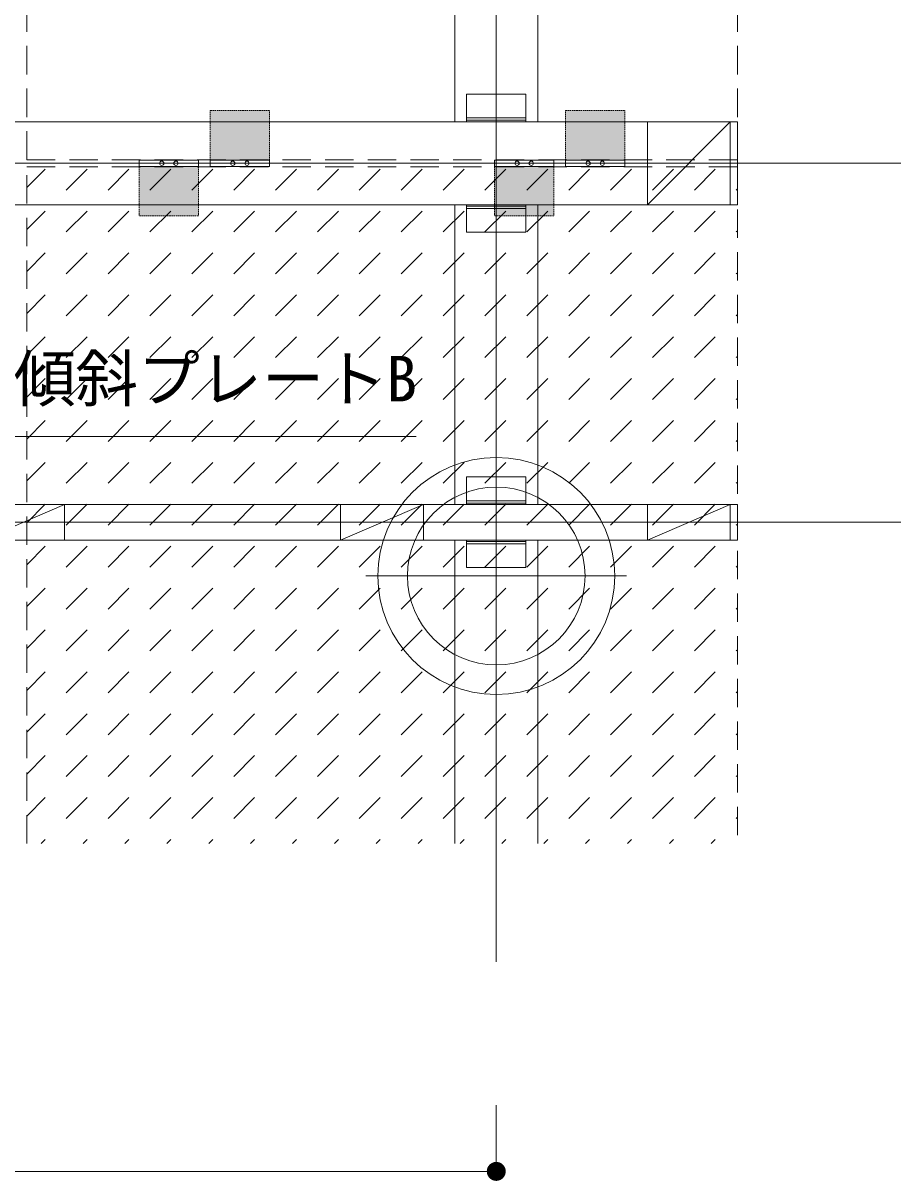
# Model space of a CAD drawing. Units: millimetres, scale not verified. Extents: x -4007 to 4007, y -2741 to 2832.
# Drawn here: x -1189 to -448, y 595 to 1572 of the extents above; entities that cross this region are included whole.
import ezdxf
from ezdxf.enums import TextEntityAlignment as Align

# ---------------------------------------------------------------- set-up
doc = ezdxf.new("R2010")
doc.units = ezdxf.units.MM
doc.header["$LTSCALE"] = 20
doc.linetypes.add('DASHED1', pattern=[1.8, 1.2, -0.6])
for name, color, linetype, lineweight in [('0-4_0-A11-寸法_詳細', 5, 'Continuous', 9), ('0-5_0', 7, 'Continuous', 9), ('0-8_A-B03-文字_書込_小', 7, 'Continuous', 9), ('0-9_A-E01-仕上太線', 5, 'Continuous', 9), ('0-A_0-A08-芯_他', 4, 'Continuous', 9), ('0-B_A-D08-下地_根太', 3, 'Continuous', 9), ('0-C_A-D09-金物_鋼材', 1, 'Continuous', 9), ('1-3_A-D08-下地_大引 補助', 1, 'Continuous', 9), ('1-4_A-D08-下地_大引', 6, 'Continuous', 9)]:
    doc.layers.add(name, color=color, linetype=linetype, lineweight=lineweight)
doc.layers.add('0-D_A-D08-下地_束', color=7, linetype='Continuous')
doc.layers.add('1-5_A-C04-見上げ_見え隠れ線', color=7, linetype='Continuous')
doc.styles.add('ＭＳ ゴシック', font='')
doc.styles.get('ＭＳ ゴシック').set_extended_font_data('MS Gothic')

# ---------------------------------------------------------------- blocks, each defined once
blk = doc.blocks.new('EPDM')
at = {"layer": '0-5_0'}
blk.add_line((-700, -300), (700, 300), dxfattribs=at)
blk.add_lwpolyline([(700, 300), (-700, 300), (-700, -300), (700, -300)], close=True, dxfattribs=at)
blk = doc.blocks.new('アルミ束\u300030')
at = {"layer": '0-5_0'}
for p, q in [((-365, 500), (-365, -500)), ((-325, 500), (-325, -500)), ((325, 500), (325, -500)), ((365, 500), (365, -500))]:
    blk.add_line(p, q, dxfattribs=at)
for points in [[(-300, -500), (-765, -500), (-765, 500), (-300, 500)], [(300, 500), (765, 500), (765, -500), (300, -500)]]:
    blk.add_lwpolyline(points, dxfattribs=at)
blk = doc.blocks.new('アルミ束\u300070')
at = {"layer": '0-5_0'}
for p, q in [((-765, 500), (-765, -500)), ((-725, 500), (-725, -500)), ((725, 500), (725, -500)), ((765, 500), (765, -500))]:
    blk.add_line(p, q, dxfattribs=at)
for points in [[(-700, -500), (-1165, -500), (-1165, 500), (-700, 500)], [(700, 500), (1165, 500), (1165, -500), (700, -500)]]:
    blk.add_lwpolyline(points, dxfattribs=at)
blk = doc.blocks.new('プレートB-P')
at = {"layer": '0-5_0', "color": 4, "linetype": 'DASHED1'}
for p, q in [((-888, -500), (-888, 500)), ((-52, 500), (-888, 500)), ((-52, -500), (-888, -500))]:
    blk.add_line(p, q, dxfattribs=at)
at = {"layer": '0-5_0'}
for p, q in [((52, 500), (-52, 500)), ((52, -500), (52, 500))]:
    blk.add_line(p, q, dxfattribs=at)
blk.add_lwpolyline([(52, -500), (-52, -500), (-52, 500)], dxfattribs=at)
for centre in [(0, 120), (0, -120)]:
    blk.add_circle(centre, 36, dxfattribs=at)
at = {"layer": '0-5_0', "color": 4}
blk.add_solid([(-52, 500), (-52, -500), (-888, 500), (-888, -500)], dxfattribs=at)
blk = doc.blocks.new('_Dot')
at = {"layer": '0-5_0'}
blk.add_line((-10, 0), (-20, 0), dxfattribs=at)
for points in [[(0, 0), (-10, 0), (-9.92, 1.25)], [(0, 0), (-9.92, -1.25), (-10, 0)], [(0, 0), (-9.92, 1.25), (-9.69, 2.49)], [(0, 0), (-9.69, -2.49), (-9.92, -1.25)], [(0, 0), (-9.69, 2.49), (-9.3, 3.68)], [(0, 0), (-9.3, -3.68), (-9.69, -2.49)], [(0, 0), (-9.3, 3.68), (-8.76, 4.82)], [(0, 0), (-8.76, -4.82), (-9.3, -3.68)], [(0, 0), (-8.76, 4.82), (-8.09, 5.88)], [(0, 0), (-8.09, -5.88), (-8.76, -4.82)], [(0, 0), (-8.09, 5.88), (-7.29, 6.85)], [(0, 0), (-7.29, -6.85), (-8.09, -5.88)], [(0, 0), (-7.29, 6.85), (-6.37, 7.71)], [(0, 0), (-6.37, -7.71), (-7.29, -6.85)], [(0, 0), (-6.37, 7.71), (-5.36, 8.44)], [(0, 0), (-5.36, -8.44), (-6.37, -7.71)], [(0, 0), (-5.36, 8.44), (-4.26, 9.05)], [(0, 0), (-4.26, -9.05), (-5.36, -8.44)], [(0, 0), (-4.26, 9.05), (-3.09, 9.51)], [(0, 0), (-3.09, -9.51), (-4.26, -9.05)], [(0, 0), (-3.09, 9.51), (-1.87, 9.82)], [(0, 0), (-1.87, -9.82), (-3.09, -9.51)], [(0, 0), (-1.87, 9.82), (-0.63, 9.98)], [(0, 0), (-0.63, -9.98), (-1.87, -9.82)], [(0, 0), (-0.63, 9.98), (0.63, 9.98)], [(0, 0), (0.63, -9.98), (-0.63, -9.98)], [(0, 0), (0.63, 9.98), (1.87, 9.82)], [(0, 0), (1.87, 9.82), (3.09, 9.51)], [(0, 0), (3.09, 9.51), (4.26, 9.05)], [(0, 0), (4.26, 9.05), (5.36, 8.44)], [(0, 0), (5.36, 8.44), (6.37, 7.71)], [(0, 0), (6.37, 7.71), (7.29, 6.85)], [(0, 0), (7.29, 6.85), (8.09, 5.88)], [(0, 0), (8.09, 5.88), (8.76, 4.82)], [(0, 0), (8.76, 4.82), (9.3, 3.68)], [(0, 0), (9.3, 3.68), (9.69, 2.49)], [(0, 0), (9.69, 2.49), (9.92, 1.25)], [(0, 0), (9.92, 1.25), (10, 0)], [(0, 0), (1.87, -9.82), (0.63, -9.98)], [(0, 0), (3.09, -9.51), (1.87, -9.82)], [(0, 0), (4.26, -9.05), (3.09, -9.51)], [(0, 0), (5.36, -8.44), (4.26, -9.05)], [(0, 0), (6.37, -7.71), (5.36, -8.44)], [(0, 0), (7.29, -6.85), (6.37, -7.71)], [(0, 0), (8.09, -5.88), (7.29, -6.85)], [(0, 0), (8.76, -4.82), (8.09, -5.88)], [(0, 0), (9.3, -3.68), (8.76, -4.82)], [(0, 0), (9.69, -2.49), (9.3, -3.68)], [(0, 0), (9.92, -1.25), (9.69, -2.49)], [(0, 0), (10, 0), (9.92, -1.25)]]:
    blk.add_solid(points, dxfattribs=at)
blk = doc.blocks.new('G$CCEAFE53F')
at = {"layer": '0-5_0'}
for radius in [2000, 1500]:
    blk.add_circle((0, 0), radius, dxfattribs=at)
at = {"layer": '0-A_0-A08-芯_他'}
for p, q in [((0, 2200), (0, -2200)), ((-2200, 0), (2200, 0))]:
    blk.add_line(p, q, dxfattribs=at)
blk = doc.blocks.new('EPDM 70x70')
at = {"layer": '0-5_0'}
blk.add_line((-700, 700), (700, -700), dxfattribs=at)
blk.add_lwpolyline([(700, 700), (-700, 700), (-700, -700), (700, -700)], close=True, dxfattribs=at)

msp = doc.modelspace()

# ---------------------------------------------------------------- linework, layer by layer
at = {"layer": '0-4_0-A11-寸法_詳細'}
for p, q in [((-789.57, 658.82), (-789.57, 602.82)), ((-805.57, 602.82), (-1973.57, 602.82))]:
    msp.add_line(p, q, dxfattribs=at)
at = {"layer": '0-8_A-B03-文字_書込_小'}
for points in [[(-857.21, 1222.86), (-1469.49, 1222.86), (-1611.52, 1462.49)], [(-948.26, 1222.86), (-1560.53, 1222.86), (-1672.33, 1411.46)]]:
    msp.add_lwpolyline(points, dxfattribs=at)
at = {"layer": '0-9_A-E01-仕上太線'}
for p, q in [((-1186, 1432.98), (-1170.35, 1448.63)), ((-1152.67, 1430.95), (-1134.99, 1448.63)), ((-1117.32, 1430.95), (-1099.64, 1448.63)), ((-1081.96, 1430.95), (-1064.28, 1448.63)), ((-1046.61, 1430.95), (-1028.93, 1448.63)), ((-1011.25, 1430.95), (-993.57, 1448.63)), ((-975.9, 1430.95), (-958.22, 1448.63)), ((-940.54, 1430.95), (-922.86, 1448.63)), ((-905.18, 1430.95), (-887.51, 1448.63)), ((-869.83, 1430.95), (-852.15, 1448.63)), ((-834.47, 1430.95), (-816.8, 1448.63)), ((-799.12, 1430.95), (-781.44, 1448.63)), ((-763.76, 1430.95), (-746.09, 1448.63)), ((-728.41, 1430.95), (-710.73, 1448.63)), ((-693.05, 1430.95), (-675.38, 1448.63)), ((-657.7, 1430.95), (-640.02, 1448.63)), ((-622.34, 1430.95), (-604.66, 1448.63)), ((-586.99, 1430.95), (-586, 1431.94)), ((-1186, 1397.62), (-1170.35, 1413.27)), ((-1152.67, 1395.59), (-1134.99, 1413.27)), ((-1117.32, 1395.59), (-1099.64, 1413.27)), ((-1081.96, 1395.59), (-1064.28, 1413.27)), ((-1046.61, 1395.59), (-1028.93, 1413.27)), ((-1011.25, 1395.59), (-993.57, 1413.27)), ((-975.9, 1395.59), (-958.22, 1413.27)), ((-940.54, 1395.59), (-922.86, 1413.27)), ((-905.18, 1395.59), (-887.51, 1413.27)), ((-869.83, 1395.59), (-852.15, 1413.27)), ((-834.47, 1395.59), (-816.8, 1413.27)), ((-799.12, 1395.59), (-781.44, 1413.27)), ((-763.76, 1395.59), (-746.09, 1413.27)), ((-728.41, 1395.59), (-710.73, 1413.27)), ((-693.05, 1395.59), (-675.38, 1413.27)), ((-657.7, 1395.59), (-640.02, 1413.27)), ((-622.34, 1395.59), (-604.66, 1413.27)), ((-586.99, 1395.59), (-586, 1396.58)), ((-1186, 1362.27), (-1170.35, 1377.92)), ((-1152.67, 1360.24), (-1134.99, 1377.92)), ((-1117.32, 1360.24), (-1099.64, 1377.92)), ((-1081.96, 1360.24), (-1064.28, 1377.92)), ((-1046.61, 1360.24), (-1028.93, 1377.92)), ((-1011.25, 1360.24), (-993.57, 1377.92)), ((-975.9, 1360.24), (-958.22, 1377.92)), ((-940.54, 1360.24), (-922.86, 1377.92)), ((-905.18, 1360.24), (-887.51, 1377.92)), ((-869.83, 1360.24), (-852.15, 1377.92)), ((-834.47, 1360.24), (-816.8, 1377.92)), ((-799.12, 1360.24), (-781.44, 1377.92)), ((-763.76, 1360.24), (-746.09, 1377.92)), ((-728.41, 1360.24), (-710.73, 1377.92)), ((-693.05, 1360.24), (-675.38, 1377.92)), ((-657.7, 1360.24), (-640.02, 1377.92)), ((-622.34, 1360.24), (-604.66, 1377.92)), ((-586.99, 1360.24), (-586, 1361.23)), ((-1186, 1326.91), (-1170.35, 1342.56)), ((-1152.67, 1324.88), (-1134.99, 1342.56)), ((-1117.32, 1324.88), (-1099.64, 1342.56)), ((-1081.96, 1324.88), (-1064.28, 1342.56)), ((-1046.61, 1324.88), (-1028.93, 1342.56)), ((-1011.25, 1324.88), (-993.57, 1342.56)), ((-975.9, 1324.88), (-958.22, 1342.56)), ((-940.54, 1324.88), (-922.86, 1342.56)), ((-905.18, 1324.88), (-887.51, 1342.56)), ((-869.83, 1324.88), (-852.15, 1342.56)), ((-834.47, 1324.88), (-816.8, 1342.56)), ((-799.12, 1324.88), (-781.44, 1342.56)), ((-763.76, 1324.88), (-746.09, 1342.56)), ((-728.41, 1324.88), (-710.73, 1342.56)), ((-693.05, 1324.88), (-675.38, 1342.56)), ((-657.7, 1324.88), (-640.02, 1342.56)), ((-622.34, 1324.88), (-604.66, 1342.56)), ((-586.99, 1324.88), (-586, 1325.87)), ((-1186, 1291.56), (-1170.35, 1307.21)), ((-1152.67, 1289.53), (-1134.99, 1307.21)), ((-1117.32, 1289.53), (-1099.64, 1307.21)), ((-1081.96, 1289.53), (-1064.28, 1307.21)), ((-1046.61, 1289.53), (-1028.93, 1307.21)), ((-1011.25, 1289.53), (-993.57, 1307.21)), ((-975.9, 1289.53), (-958.22, 1307.21)), ((-940.54, 1289.53), (-922.86, 1307.21)), ((-905.18, 1289.53), (-887.51, 1307.21)), ((-869.83, 1289.53), (-852.15, 1307.21)), ((-834.47, 1289.53), (-816.8, 1307.21)), ((-799.12, 1289.53), (-781.44, 1307.21)), ((-763.76, 1289.53), (-746.09, 1307.21)), ((-728.41, 1289.53), (-710.73, 1307.21)), ((-693.05, 1289.53), (-675.38, 1307.21)), ((-657.7, 1289.53), (-640.02, 1307.21)), ((-622.34, 1289.53), (-604.66, 1307.21)), ((-586.99, 1289.53), (-586, 1290.52)), ((-1186, 1256.2), (-1170.35, 1271.85)), ((-1152.67, 1254.17), (-1134.99, 1271.85)), ((-1117.32, 1254.17), (-1099.64, 1271.85)), ((-1081.96, 1254.17), (-1064.28, 1271.85)), ((-1046.61, 1254.17), (-1028.93, 1271.85)), ((-1011.25, 1254.17), (-993.57, 1271.85)), ((-975.9, 1254.17), (-958.22, 1271.85)), ((-940.54, 1254.17), (-922.86, 1271.85)), ((-905.18, 1254.17), (-887.51, 1271.85)), ((-869.83, 1254.17), (-852.15, 1271.85)), ((-834.47, 1254.17), (-816.8, 1271.85)), ((-799.12, 1254.17), (-781.44, 1271.85)), ((-763.76, 1254.17), (-746.09, 1271.85)), ((-728.41, 1254.17), (-710.73, 1271.85)), ((-693.05, 1254.17), (-675.38, 1271.85)), ((-657.7, 1254.17), (-640.02, 1271.85)), ((-622.34, 1254.17), (-604.66, 1271.85)), ((-586.99, 1254.17), (-586, 1255.16)), ((-1186, 1220.85), (-1170.35, 1236.5)), ((-1152.67, 1218.82), (-1134.99, 1236.5)), ((-1117.32, 1218.82), (-1099.64, 1236.5)), ((-1081.96, 1218.82), (-1064.28, 1236.5)), ((-1046.61, 1218.82), (-1028.93, 1236.5)), ((-1011.25, 1218.82), (-993.57, 1236.5)), ((-975.9, 1218.82), (-958.22, 1236.5)), ((-940.54, 1218.82), (-922.86, 1236.5)), ((-905.18, 1218.82), (-887.51, 1236.5)), ((-869.83, 1218.82), (-852.15, 1236.5)), ((-834.47, 1218.82), (-816.8, 1236.5)), ((-799.12, 1218.82), (-781.44, 1236.5)), ((-763.76, 1218.82), (-746.09, 1236.5)), ((-728.41, 1218.82), (-710.73, 1236.5)), ((-693.05, 1218.82), (-675.38, 1236.5)), ((-657.7, 1218.82), (-640.02, 1236.5)), ((-622.34, 1218.82), (-604.66, 1236.5)), ((-586.99, 1218.82), (-586, 1219.8)), ((-1186, 1185.49), (-1170.35, 1201.14)), ((-1152.67, 1183.46), (-1134.99, 1201.14)), ((-1117.32, 1183.46), (-1099.64, 1201.14)), ((-1081.96, 1183.46), (-1064.28, 1201.14)), ((-1046.61, 1183.46), (-1028.93, 1201.14)), ((-1011.25, 1183.46), (-993.57, 1201.14)), ((-975.9, 1183.46), (-958.22, 1201.14)), ((-940.54, 1183.46), (-922.86, 1201.14)), ((-905.18, 1183.46), (-887.51, 1201.14)), ((-869.83, 1183.46), (-852.15, 1201.14)), ((-834.47, 1183.46), (-816.8, 1201.14)), ((-799.12, 1183.46), (-781.44, 1201.14)), ((-763.76, 1183.46), (-746.09, 1201.14)), ((-728.41, 1183.46), (-710.73, 1201.14)), ((-693.05, 1183.46), (-675.38, 1201.14)), ((-657.7, 1183.46), (-640.02, 1201.14)), ((-622.34, 1183.46), (-604.66, 1201.14)), ((-586.99, 1183.46), (-586, 1184.45)), ((-1186, 1150.13), (-1170.35, 1165.78)), ((-1152.67, 1148.11), (-1134.99, 1165.78)), ((-1117.32, 1148.11), (-1099.64, 1165.78)), ((-1081.96, 1148.11), (-1064.28, 1165.78)), ((-1046.61, 1148.11), (-1028.93, 1165.78)), ((-1011.25, 1148.11), (-993.57, 1165.78)), ((-975.9, 1148.11), (-958.22, 1165.78)), ((-940.54, 1148.11), (-922.86, 1165.78)), ((-905.18, 1148.11), (-887.51, 1165.78)), ((-869.83, 1148.11), (-852.15, 1165.78)), ((-834.47, 1148.11), (-816.8, 1165.78)), ((-799.12, 1148.11), (-781.44, 1165.78)), ((-763.76, 1148.11), (-746.09, 1165.78)), ((-728.41, 1148.11), (-710.73, 1165.78)), ((-693.05, 1148.11), (-675.38, 1165.78)), ((-657.7, 1148.11), (-640.02, 1165.78)), ((-622.34, 1148.11), (-604.66, 1165.78)), ((-586.99, 1148.11), (-586, 1149.09)), ((-1186, 1114.78), (-1170.35, 1130.43)), ((-1152.67, 1112.75), (-1134.99, 1130.43)), ((-1117.32, 1112.75), (-1099.64, 1130.43)), ((-1081.96, 1112.75), (-1064.28, 1130.43)), ((-1046.61, 1112.75), (-1028.93, 1130.43)), ((-1011.25, 1112.75), (-993.57, 1130.43)), ((-975.9, 1112.75), (-958.22, 1130.43)), ((-940.54, 1112.75), (-922.86, 1130.43)), ((-905.18, 1112.75), (-887.51, 1130.43)), ((-869.83, 1112.75), (-852.15, 1130.43)), ((-834.47, 1112.75), (-816.8, 1130.43)), ((-799.12, 1112.75), (-781.44, 1130.43)), ((-763.76, 1112.75), (-746.09, 1130.43)), ((-728.41, 1112.75), (-710.73, 1130.43)), ((-693.05, 1112.75), (-675.38, 1130.43)), ((-657.7, 1112.75), (-640.02, 1130.43)), ((-622.34, 1112.75), (-604.66, 1130.43)), ((-586.99, 1112.75), (-586, 1113.74)), ((-1186, 1079.42), (-1170.35, 1095.07)), ((-1152.67, 1077.4), (-1134.99, 1095.07)), ((-1117.32, 1077.4), (-1099.64, 1095.07)), ((-1081.96, 1077.4), (-1064.28, 1095.07)), ((-1046.61, 1077.4), (-1028.93, 1095.07)), ((-1011.25, 1077.4), (-993.57, 1095.07)), ((-975.9, 1077.4), (-958.22, 1095.07)), ((-940.54, 1077.4), (-922.86, 1095.07)), ((-905.18, 1077.4), (-887.51, 1095.07)), ((-869.83, 1077.4), (-852.15, 1095.07)), ((-834.47, 1077.4), (-816.8, 1095.07)), ((-799.12, 1077.4), (-781.44, 1095.07)), ((-763.76, 1077.4), (-746.09, 1095.07)), ((-728.41, 1077.4), (-710.73, 1095.07)), ((-693.05, 1077.4), (-675.38, 1095.07)), ((-657.7, 1077.4), (-640.02, 1095.07)), ((-622.34, 1077.4), (-604.66, 1095.07)), ((-586.99, 1077.4), (-586, 1078.38)), ((-1186, 1044.07), (-1170.35, 1059.72)), ((-1152.67, 1042.04), (-1134.99, 1059.72)), ((-1117.32, 1042.04), (-1099.64, 1059.72)), ((-1081.96, 1042.04), (-1064.28, 1059.72)), ((-1046.61, 1042.04), (-1028.93, 1059.72)), ((-1011.25, 1042.04), (-993.57, 1059.72)), ((-975.9, 1042.04), (-958.22, 1059.72)), ((-940.54, 1042.04), (-922.86, 1059.72)), ((-905.18, 1042.04), (-887.51, 1059.72)), ((-869.83, 1042.04), (-852.15, 1059.72)), ((-834.47, 1042.04), (-816.8, 1059.72)), ((-799.12, 1042.04), (-781.44, 1059.72)), ((-763.76, 1042.04), (-746.09, 1059.72)), ((-728.41, 1042.04), (-710.73, 1059.72)), ((-693.05, 1042.04), (-675.38, 1059.72)), ((-657.7, 1042.04), (-640.02, 1059.72)), ((-622.34, 1042.04), (-604.66, 1059.72)), ((-586.99, 1042.04), (-586, 1043.03)), ((-1186, 1008.71), (-1170.35, 1024.36)), ((-1152.67, 1006.69), (-1134.99, 1024.36)), ((-1117.32, 1006.69), (-1099.64, 1024.36)), ((-1081.96, 1006.69), (-1064.28, 1024.36)), ((-1046.61, 1006.69), (-1028.93, 1024.36)), ((-1011.25, 1006.69), (-993.57, 1024.36)), ((-975.9, 1006.69), (-958.22, 1024.36)), ((-940.54, 1006.69), (-922.86, 1024.36)), ((-905.18, 1006.69), (-887.51, 1024.36)), ((-869.83, 1006.69), (-852.15, 1024.36)), ((-834.47, 1006.69), (-816.8, 1024.36)), ((-799.12, 1006.69), (-781.44, 1024.36)), ((-763.76, 1006.69), (-746.09, 1024.36)), ((-728.41, 1006.69), (-710.73, 1024.36)), ((-693.05, 1006.69), (-675.38, 1024.36)), ((-657.7, 1006.69), (-640.02, 1024.36)), ((-622.34, 1006.69), (-604.66, 1024.36)), ((-586.99, 1006.69), (-586, 1007.67)), ((-1186, 973.36), (-1170.35, 989.01)), ((-1152.67, 971.33), (-1134.99, 989.01)), ((-1117.32, 971.33), (-1099.64, 989.01)), ((-1081.96, 971.33), (-1064.28, 989.01)), ((-1046.61, 971.33), (-1028.93, 989.01)), ((-1011.25, 971.33), (-993.57, 989.01)), ((-975.9, 971.33), (-958.22, 989.01)), ((-940.54, 971.33), (-922.86, 989.01)), ((-905.18, 971.33), (-887.51, 989.01)), ((-869.83, 971.33), (-852.15, 989.01)), ((-834.47, 971.33), (-816.8, 989.01)), ((-799.12, 971.33), (-781.44, 989.01)), ((-763.76, 971.33), (-746.09, 989.01)), ((-728.41, 971.33), (-710.73, 989.01)), ((-693.05, 971.33), (-675.38, 989.01)), ((-657.7, 971.33), (-640.02, 989.01)), ((-622.34, 971.33), (-604.66, 989.01)), ((-586.99, 971.33), (-586, 972.32)), ((-1186, 938), (-1170.35, 953.65)), ((-1152.67, 935.98), (-1134.99, 953.65)), ((-1117.32, 935.98), (-1099.64, 953.65)), ((-1081.96, 935.98), (-1064.28, 953.65)), ((-1046.61, 935.98), (-1028.93, 953.65)), ((-1011.25, 935.98), (-993.57, 953.65)), ((-975.9, 935.98), (-958.22, 953.65)), ((-940.54, 935.98), (-922.86, 953.65)), ((-905.18, 935.98), (-887.51, 953.65)), ((-869.83, 935.98), (-852.15, 953.65)), ((-834.47, 935.98), (-816.8, 953.65)), ((-799.12, 935.98), (-781.44, 953.65)), ((-763.76, 935.98), (-746.09, 953.65)), ((-728.41, 935.98), (-710.73, 953.65)), ((-693.05, 935.98), (-675.38, 953.65)), ((-657.7, 935.98), (-640.02, 953.65)), ((-622.34, 935.98), (-604.66, 953.65)), ((-586.99, 935.98), (-586, 936.96)), ((-1186, 902.65), (-1170.35, 918.3)), ((-1152.67, 900.62), (-1134.99, 918.3)), ((-1117.32, 900.62), (-1099.64, 918.3)), ((-1081.96, 900.62), (-1064.28, 918.3)), ((-1046.61, 900.62), (-1028.93, 918.3)), ((-1011.25, 900.62), (-993.57, 918.3)), ((-975.9, 900.62), (-958.22, 918.3)), ((-940.54, 900.62), (-922.86, 918.3)), ((-905.18, 900.62), (-887.51, 918.3)), ((-869.83, 900.62), (-852.15, 918.3)), ((-834.47, 900.62), (-816.8, 918.3)), ((-799.12, 900.62), (-781.44, 918.3)), ((-763.76, 900.62), (-746.09, 918.3)), ((-728.41, 900.62), (-710.73, 918.3)), ((-693.05, 900.62), (-675.38, 918.3)), ((-657.7, 900.62), (-640.02, 918.3)), ((-622.34, 900.62), (-604.66, 918.3)), ((-586.99, 900.62), (-586, 901.61)), ((-1173.73, 879.56), (-1170.35, 882.94)), ((-1138.37, 879.56), (-1134.99, 882.94)), ((-1103.02, 879.56), (-1099.64, 882.94)), ((-1067.66, 879.56), (-1064.28, 882.94)), ((-1032.31, 879.56), (-1028.93, 882.94)), ((-996.95, 879.56), (-993.57, 882.94)), ((-961.6, 879.56), (-958.22, 882.94)), ((-926.24, 879.56), (-922.86, 882.94)), ((-890.89, 879.56), (-887.51, 882.94)), ((-855.53, 879.56), (-852.15, 882.94)), ((-820.17, 879.56), (-816.8, 882.94)), ((-784.82, 879.56), (-781.44, 882.94)), ((-749.46, 879.56), (-746.09, 882.94)), ((-714.11, 879.56), (-710.73, 882.94)), ((-678.75, 879.56), (-675.38, 882.94)), ((-643.4, 879.56), (-640.02, 882.94)), ((-608.04, 879.56), (-604.66, 882.94))]:
    msp.add_line(p, q, dxfattribs=at)
at = {"layer": '0-9_A-E01-仕上太線', "linetype": 'DASHED1'}
msp.add_lwpolyline([(-1186, 1456.56), (-586, 1456.56), (-586, 2056.56), (-1186, 2056.56)], close=True, dxfattribs=at)
msp.add_lwpolyline([(-1186, 879.56), (-1186, 1450.56), (-586, 1450.56), (-586, 879.56)], dxfattribs=at)
at = {"layer": '0-A_0-A08-芯_他'}
for p, q in [((-3748, 1453.56), (-448, 1453.56)), ((-3748, 1150.56), (-448, 1150.56))]:
    msp.add_line(p, q, dxfattribs=at)
at = {"layer": '0-B_A-D08-下地_根太'}
for p, q in [((-3699.14, 1488.56), (-586, 1488.56)), ((-586, 1488.56), (-586, 1418.56)), ((-3699.14, 1418.56), (-586, 1418.56)), ((-3699.14, 1165.56), (-586, 1165.56)), ((-586, 1165.56), (-586, 1135.56)), ((-3699.14, 1135.56), (-586, 1135.56))]:
    msp.add_line(p, q, dxfattribs=at)
at = {"layer": '1-3_A-D08-下地_大引 補助'}
msp.add_line((-789.57, 779.56), (-789.57, 2431.56), dxfattribs=at)
at = {"layer": '1-4_A-D08-下地_大引'}
for p, q in [((-824.57, 1488.56), (-824.57, 1741.56)), ((-754.57, 1488.56), (-754.57, 1741.56)), ((-824.57, 1165.56), (-824.57, 1418.56)), ((-754.57, 1165.56), (-754.57, 1418.56)), ((-824.57, 879.56), (-824.57, 1135.56)), ((-754.57, 879.56), (-754.57, 1135.56))]:
    msp.add_line(p, q, dxfattribs=at)

# ---------------------------------------------------------------- block references
at = {"layer": '0-4_0-A11-寸法_詳細', "xscale": 0.8, "yscale": 0.8}
msp.add_blockref('_Dot', (-789.57, 602.82), dxfattribs=at)
at = {"layer": '0-C_A-D09-金物_鋼材', "xscale": 0.05, "yscale": 0.05}
for name, p, rotation in [('プレートB-P', (-1006, 1453.56), 270), ('プレートB-P', (-706, 1453.56), 270), ('EPDM 70x70', (-627, 1453.56), 90), ('プレートB-P', (-1066, 1453.56), 90), ('プレートB-P', (-766, 1453.56), 90)]:
    msp.add_blockref(name, p, dxfattribs=dict(at, rotation=rotation))
for p in [(-1189, 1150.56), (-886, 1150.56), (-886, 1150.56), (-627, 1150.56)]:
    msp.add_blockref('EPDM', p, dxfattribs=at)
at = {"layer": '0-D_A-D08-下地_束', "xscale": 0.05, "yscale": 0.05, "rotation": 270}
for name, p in [('アルミ束\u300070', (-789.57, 1453.56)), ('アルミ束\u300030', (-789.57, 1150.56))]:
    msp.add_blockref(name, p, dxfattribs=at)
at = {"layer": '1-5_A-C04-見上げ_見え隠れ線', "xscale": 0.05, "yscale": 0.05}
msp.add_blockref('G$CCEAFE53F', (-789.57, 1105.31), dxfattribs=at)

# ---------------------------------------------------------------- texts
at = {"layer": '0-8_A-B03-文字_書込_小', "style": 'ＭＳ ゴシック'}
msp.add_text('アルミ目地傾斜プレートB', height=38.42, dxfattribs=at).set_placement((-1459.05, 1241.09), align=Align.BOTTOM_LEFT)

doc.saveas('drawing.dxf')
